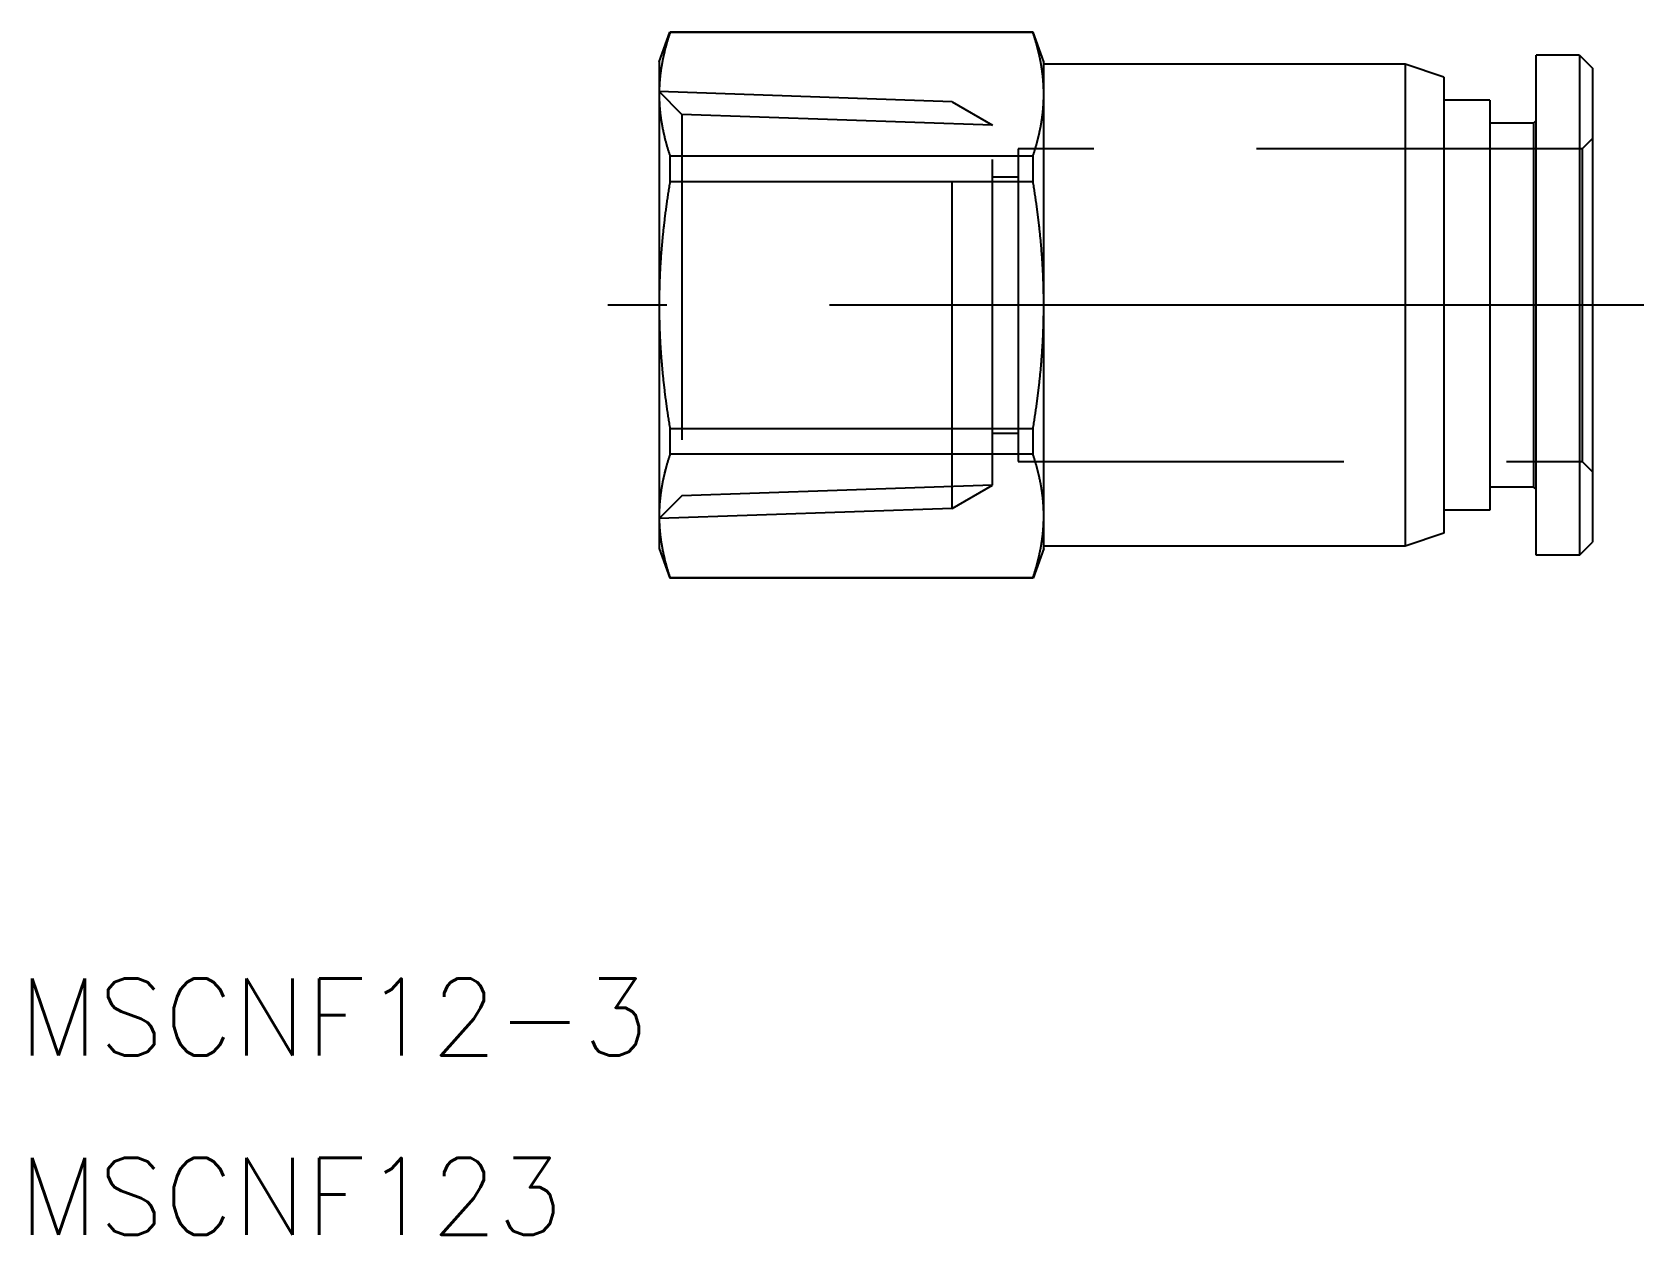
# Model space of a CAD drawing. Extents: x -90 to 13, y -36 to 13.
# Drawn here: x -89.7 to -26.8, y -36.3 to 10.7 of the extents above; entities that cross this region are included whole.
import ezdxf

# ---------------------------------------------------------------- set-up
doc = ezdxf.new("R2010")
doc.units = 0
doc.linetypes.add('CENTER', pattern=[50.8, 31.75, -6.35, 6.35, -6.35])
doc.linetypes.add('DASHED', pattern=[19.05, 12.7, -6.35])
doc.layers.get('0').update_dxf_attribs({"linetype": 'CONTINUOUS'})
doc.layers.add('CENTER', color=1, linetype='CENTER')
doc.styles.get("Standard").update_dxf_attribs({"font": 'txt.shx', "height": 3, "bigfont": 'bigfont.shx'})

msp = doc.modelspace()

# ---------------------------------------------------------------- linework, layer by layer
at = {"color": 7, "linetype": 'CONTINUOUS'}
for p, q in [((-65.208, 9.5), (-64.789, 10.65)), ((-50.626, 10.65), (-64.789, 10.65)), ((-64.789, 10.65), (-64.789, 10.634)), ((-50.626, 10.634), (-64.789, 10.634)), ((-50.626, 10.634), (-50.626, 10.65)), ((-50.208, 9.5), (-50.626, 10.65)), ((-65.208, 9.5), (-65.208, 8.227)), ((-50.208, 8.227), (-50.208, 9.5)), ((-31.008, -9.75), (-31.008, 9.75)), ((-29.308, 9.75), (-31.008, 9.75)), ((-29.308, 9.75), (-29.308, -9.75)), ((-29.308, 9.75), (-28.808, 9.25)), ((-36.108, 9.4), (-50.208, 9.4)), ((-36.108, 9.4), (-36.108, -9.4)), ((-34.608, 8.9), (-36.108, 9.4)), ((-34.608, 8.9), (-34.608, -8.9)), ((-28.808, 9.25), (-28.808, -9.25)), ((-65.208, 8.227), (-65.208, 0)), ((-50.208, 0), (-50.208, 8.227)), ((-32.808, 8), (-34.608, 8)), ((-32.808, 8), (-32.808, -8)), ((-31.108, 7.1), (-32.808, 7.1)), ((-31.108, 7.1), (-31.008, 7.2)), ((-31.108, 7.1), (-31.108, -7.1)), ((-64.789, 5.82), (-50.626, 5.82)), ((-64.789, 5.82), (-64.789, 4.814)), ((-50.626, 4.814), (-50.626, 5.82)), ((-50.626, 4.814), (-64.789, 4.814)), ((-65.208, 0), (-65.208, -8.227)), ((-50.208, -8.227), (-50.208, 0)), ((-64.789, -4.814), (-50.626, -4.814)), ((-64.789, -4.814), (-64.789, -5.82)), ((-50.626, -5.82), (-50.626, -4.814)), ((-50.626, -5.82), (-64.789, -5.82)), ((-31.108, -7.1), (-32.808, -7.1)), ((-31.108, -7.1), (-31.008, -7.2)), ((-32.808, -8), (-34.608, -8)), ((-65.208, -8.227), (-65.208, -9.5)), ((-50.208, -9.5), (-50.208, -8.227)), ((-36.108, -9.4), (-50.208, -9.4)), ((-34.608, -8.9), (-36.108, -9.4)), ((-29.308, -9.75), (-28.808, -9.25)), ((-65.208, -9.5), (-64.789, -10.65)), ((-50.208, -9.5), (-50.626, -10.65)), ((-29.308, -9.75), (-31.008, -9.75)), ((-64.789, -10.634), (-50.626, -10.634)), ((-64.789, -10.634), (-64.789, -10.65)), ((-50.626, -10.65), (-64.789, -10.65)), ((-50.626, -10.65), (-50.626, -10.634))]:
    msp.add_line(p, q, dxfattribs=at)
at = {"color": 3, "linetype": 'DASHED'}
for p, q in [((-53.786, 7.932), (-65.208, 8.331)), ((-64.321, 7.444), (-65.208, 8.331)), ((-53.786, -7.932), (-53.786, 7.932)), ((-53.786, 7.932), (-52.208, 7.021)), ((-52.208, 7.021), (-64.321, 7.444)), ((-64.321, 7.444), (-64.321, -7.444)), ((-52.208, -7.021), (-52.208, 7.021)), ((-28.808, 6.5), (-29.208, 6.1)), ((-29.208, 6.1), (-51.208, 6.1)), ((-51.208, 6.1), (-51.208, -6.1)), ((-29.208, 6.1), (-29.208, -6.1)), ((-51.208, 5), (-52.208, 5)), ((-52.208, -5), (-51.208, -5)), ((-51.208, -6.1), (-29.208, -6.1)), ((-29.208, -6.1), (-28.808, -6.5)), ((-64.321, -7.444), (-65.208, -8.331)), ((-52.208, -7.021), (-64.321, -7.444)), ((-53.786, -7.932), (-52.208, -7.021)), ((-53.786, -7.932), (-65.208, -8.331))]:
    msp.add_line(p, q, dxfattribs=at)
at = {"color": 7}
for points in [[(-64.789, 10.634, 0), (-64.798, 10.607, 0), (-64.807, 10.58, 0), (-64.815, 10.553, 0), (-64.824, 10.526, 0), (-64.832, 10.499, 0), (-64.841, 10.473, 0), (-64.849, 10.446, 0), (-64.857, 10.419, 0), (-64.865, 10.393, 0), (-64.873, 10.366, 0), (-64.881, 10.34, 0), (-64.889, 10.314, 0), (-64.897, 10.287, 0), (-64.904, 10.261, 0), (-64.912, 10.235, 0), (-64.919, 10.209, 0), (-64.926, 10.182, 0), (-64.933, 10.156, 0), (-64.94, 10.13, 0), (-64.947, 10.104, 0), (-64.954, 10.079, 0), (-64.961, 10.053, 0), (-64.968, 10.027, 0), (-64.974, 10.001, 0), (-64.981, 9.975, 0), (-64.987, 9.95, 0), (-64.994, 9.924, 0), (-65, 9.898, 0), (-65.006, 9.873, 0), (-65.012, 9.847, 0), (-65.018, 9.822, 0), (-65.024, 9.796, 0), (-65.03, 9.771, 0), (-65.035, 9.746, 0), (-65.041, 9.72, 0), (-65.046, 9.695, 0), (-65.052, 9.67, 0), (-65.057, 9.645, 0), (-65.062, 9.619, 0), (-65.067, 9.594, 0), (-65.072, 9.569, 0), (-65.077, 9.544, 0), (-65.082, 9.519, 0), (-65.087, 9.494, 0), (-65.091, 9.469, 0), (-65.096, 9.444, 0), (-65.1, 9.419, 0), (-65.105, 9.394, 0), (-65.109, 9.369, 0), (-65.113, 9.344, 0), (-65.118, 9.319, 0), (-65.121, 9.294, 0), (-65.125, 9.269, 0), (-65.129, 9.244, 0), (-65.133, 9.219, 0), (-65.137, 9.195, 0), (-65.14, 9.17, 0), (-65.144, 9.145, 0), (-65.147, 9.12, 0), (-65.15, 9.095, 0), (-65.153, 9.071, 0), (-65.157, 9.046, 0), (-65.16, 9.021, 0), (-65.163, 8.996, 0), (-65.165, 8.972, 0), (-65.168, 8.947, 0), (-65.171, 8.922, 0), (-65.173, 8.897, 0), (-65.176, 8.873, 0), (-65.178, 8.848, 0), (-65.18, 8.823, 0), (-65.183, 8.798, 0), (-65.185, 8.774, 0), (-65.187, 8.749, 0), (-65.189, 8.724, 0), (-65.191, 8.7, 0), (-65.192, 8.675, 0), (-65.194, 8.65, 0), (-65.195, 8.625, 0), (-65.197, 8.601, 0), (-65.198, 8.576, 0), (-65.2, 8.551, 0), (-65.201, 8.526, 0), (-65.202, 8.501, 0), (-65.203, 8.476, 0), (-65.204, 8.452, 0), (-65.205, 8.427, 0), (-65.205, 8.402, 0), (-65.206, 8.377, 0), (-65.206, 8.352, 0), (-65.207, 8.327, 0), (-65.207, 8.302, 0), (-65.207, 8.277, 0), (-65.208, 8.252, 0), (-65.208, 8.227, 0)], [(-50.208, 8.227, 0), (-50.208, 8.252, 0), (-50.208, 8.277, 0), (-50.208, 8.302, 0), (-50.208, 8.327, 0), (-50.209, 8.352, 0), (-50.209, 8.377, 0), (-50.21, 8.402, 0), (-50.211, 8.427, 0), (-50.212, 8.452, 0), (-50.212, 8.476, 0), (-50.213, 8.501, 0), (-50.215, 8.526, 0), (-50.216, 8.551, 0), (-50.217, 8.576, 0), (-50.218, 8.601, 0), (-50.22, 8.625, 0), (-50.221, 8.65, 0), (-50.223, 8.675, 0), (-50.225, 8.7, 0), (-50.227, 8.724, 0), (-50.228, 8.749, 0), (-50.23, 8.774, 0), (-50.233, 8.798, 0), (-50.235, 8.823, 0), (-50.237, 8.848, 0), (-50.239, 8.873, 0), (-50.242, 8.897, 0), (-50.244, 8.922, 0), (-50.247, 8.947, 0), (-50.25, 8.972, 0), (-50.253, 8.996, 0), (-50.256, 9.021, 0), (-50.259, 9.046, 0), (-50.262, 9.071, 0), (-50.265, 9.095, 0), (-50.268, 9.12, 0), (-50.272, 9.145, 0), (-50.275, 9.17, 0), (-50.279, 9.195, 0), (-50.282, 9.219, 0), (-50.286, 9.244, 0), (-50.29, 9.269, 0), (-50.294, 9.294, 0), (-50.298, 9.319, 0), (-50.302, 9.344, 0), (-50.306, 9.369, 0), (-50.31, 9.394, 0), (-50.315, 9.419, 0), (-50.319, 9.444, 0), (-50.324, 9.469, 0), (-50.328, 9.494, 0), (-50.333, 9.519, 0), (-50.338, 9.544, 0), (-50.343, 9.569, 0), (-50.348, 9.594, 0), (-50.353, 9.619, 0), (-50.358, 9.645, 0), (-50.364, 9.67, 0), (-50.369, 9.695, 0), (-50.374, 9.72, 0), (-50.38, 9.746, 0), (-50.386, 9.771, 0), (-50.391, 9.796, 0), (-50.397, 9.822, 0), (-50.403, 9.847, 0), (-50.409, 9.873, 0), (-50.415, 9.898, 0), (-50.422, 9.924, 0), (-50.428, 9.95, 0), (-50.434, 9.975, 0), (-50.441, 10.001, 0), (-50.447, 10.027, 0), (-50.454, 10.053, 0), (-50.461, 10.079, 0), (-50.468, 10.104, 0), (-50.475, 10.13, 0), (-50.482, 10.156, 0), (-50.489, 10.182, 0), (-50.496, 10.209, 0), (-50.504, 10.235, 0), (-50.511, 10.261, 0), (-50.519, 10.287, 0), (-50.526, 10.314, 0), (-50.534, 10.34, 0), (-50.542, 10.366, 0), (-50.55, 10.393, 0), (-50.558, 10.419, 0), (-50.566, 10.446, 0), (-50.575, 10.473, 0), (-50.583, 10.499, 0), (-50.591, 10.526, 0), (-50.6, 10.553, 0), (-50.609, 10.58, 0), (-50.617, 10.607, 0), (-50.626, 10.634, 0)], [(-65.208, 8.227, 0), (-65.208, 8.202, 0), (-65.207, 8.177, 0), (-65.207, 8.152, 0), (-65.207, 8.127, 0), (-65.206, 8.102, 0), (-65.206, 8.077, 0), (-65.205, 8.053, 0), (-65.205, 8.028, 0), (-65.204, 8.003, 0), (-65.203, 7.978, 0), (-65.202, 7.953, 0), (-65.201, 7.928, 0), (-65.2, 7.904, 0), (-65.198, 7.879, 0), (-65.197, 7.854, 0), (-65.195, 7.829, 0), (-65.194, 7.804, 0), (-65.192, 7.78, 0), (-65.191, 7.755, 0), (-65.189, 7.73, 0), (-65.187, 7.705, 0), (-65.185, 7.681, 0), (-65.183, 7.656, 0), (-65.18, 7.631, 0), (-65.178, 7.607, 0), (-65.176, 7.582, 0), (-65.173, 7.557, 0), (-65.171, 7.532, 0), (-65.168, 7.508, 0), (-65.165, 7.483, 0), (-65.163, 7.458, 0), (-65.16, 7.433, 0), (-65.157, 7.409, 0), (-65.153, 7.384, 0), (-65.15, 7.359, 0), (-65.147, 7.334, 0), (-65.144, 7.31, 0), (-65.14, 7.285, 0), (-65.137, 7.26, 0), (-65.133, 7.235, 0), (-65.129, 7.21, 0), (-65.125, 7.185, 0), (-65.121, 7.16, 0), (-65.118, 7.136, 0), (-65.113, 7.111, 0), (-65.109, 7.086, 0), (-65.105, 7.061, 0), (-65.1, 7.036, 0), (-65.096, 7.011, 0), (-65.091, 6.986, 0), (-65.087, 6.961, 0), (-65.082, 6.936, 0), (-65.077, 6.911, 0), (-65.072, 6.885, 0), (-65.067, 6.86, 0), (-65.062, 6.835, 0), (-65.057, 6.81, 0), (-65.052, 6.785, 0), (-65.046, 6.759, 0), (-65.041, 6.734, 0), (-65.035, 6.709, 0), (-65.03, 6.683, 0), (-65.024, 6.658, 0), (-65.018, 6.633, 0), (-65.012, 6.607, 0), (-65.006, 6.582, 0), (-65, 6.556, 0), (-64.994, 6.53, 0), (-64.987, 6.505, 0), (-64.981, 6.479, 0), (-64.974, 6.453, 0), (-64.968, 6.428, 0), (-64.961, 6.402, 0), (-64.954, 6.376, 0), (-64.947, 6.35, 0), (-64.94, 6.324, 0), (-64.933, 6.298, 0), (-64.926, 6.272, 0), (-64.919, 6.246, 0), (-64.912, 6.22, 0), (-64.904, 6.194, 0), (-64.897, 6.167, 0), (-64.889, 6.141, 0), (-64.881, 6.115, 0), (-64.873, 6.088, 0), (-64.865, 6.062, 0), (-64.857, 6.035, 0), (-64.849, 6.008, 0), (-64.841, 5.982, 0), (-64.832, 5.955, 0), (-64.824, 5.928, 0), (-64.815, 5.901, 0), (-64.807, 5.874, 0), (-64.798, 5.847, 0), (-64.789, 5.82, 0)], [(-50.626, 5.82, 0), (-50.617, 5.847, 0), (-50.609, 5.874, 0), (-50.6, 5.901, 0), (-50.591, 5.928, 0), (-50.583, 5.955, 0), (-50.575, 5.982, 0), (-50.566, 6.008, 0), (-50.558, 6.035, 0), (-50.55, 6.062, 0), (-50.542, 6.088, 0), (-50.534, 6.115, 0), (-50.526, 6.141, 0), (-50.519, 6.167, 0), (-50.511, 6.194, 0), (-50.504, 6.22, 0), (-50.496, 6.246, 0), (-50.489, 6.272, 0), (-50.482, 6.298, 0), (-50.475, 6.324, 0), (-50.468, 6.35, 0), (-50.461, 6.376, 0), (-50.454, 6.402, 0), (-50.447, 6.428, 0), (-50.441, 6.453, 0), (-50.434, 6.479, 0), (-50.428, 6.505, 0), (-50.422, 6.53, 0), (-50.415, 6.556, 0), (-50.409, 6.582, 0), (-50.403, 6.607, 0), (-50.397, 6.633, 0), (-50.391, 6.658, 0), (-50.386, 6.683, 0), (-50.38, 6.709, 0), (-50.374, 6.734, 0), (-50.369, 6.759, 0), (-50.364, 6.785, 0), (-50.358, 6.81, 0), (-50.353, 6.835, 0), (-50.348, 6.86, 0), (-50.343, 6.885, 0), (-50.338, 6.911, 0), (-50.333, 6.936, 0), (-50.328, 6.961, 0), (-50.324, 6.986, 0), (-50.319, 7.011, 0), (-50.315, 7.036, 0), (-50.31, 7.061, 0), (-50.306, 7.086, 0), (-50.302, 7.111, 0), (-50.298, 7.136, 0), (-50.294, 7.16, 0), (-50.29, 7.185, 0), (-50.286, 7.21, 0), (-50.282, 7.235, 0), (-50.279, 7.26, 0), (-50.275, 7.285, 0), (-50.272, 7.31, 0), (-50.268, 7.334, 0), (-50.265, 7.359, 0), (-50.262, 7.384, 0), (-50.259, 7.409, 0), (-50.256, 7.433, 0), (-50.253, 7.458, 0), (-50.25, 7.483, 0), (-50.247, 7.508, 0), (-50.244, 7.532, 0), (-50.242, 7.557, 0), (-50.239, 7.582, 0), (-50.237, 7.607, 0), (-50.235, 7.631, 0), (-50.233, 7.656, 0), (-50.23, 7.681, 0), (-50.228, 7.705, 0), (-50.227, 7.73, 0), (-50.225, 7.755, 0), (-50.223, 7.78, 0), (-50.221, 7.804, 0), (-50.22, 7.829, 0), (-50.218, 7.854, 0), (-50.217, 7.879, 0), (-50.216, 7.904, 0), (-50.215, 7.928, 0), (-50.213, 7.953, 0), (-50.212, 7.978, 0), (-50.212, 8.003, 0), (-50.211, 8.028, 0), (-50.21, 8.053, 0), (-50.209, 8.077, 0), (-50.209, 8.102, 0), (-50.208, 8.127, 0), (-50.208, 8.152, 0), (-50.208, 8.177, 0), (-50.208, 8.202, 0), (-50.208, 8.227, 0)], [(-64.789, 4.814, 0), (-64.798, 4.76, 0), (-64.807, 4.706, 0), (-64.815, 4.652, 0), (-64.824, 4.598, 0), (-64.832, 4.544, 0), (-64.841, 4.491, 0), (-64.849, 4.438, 0), (-64.857, 4.384, 0), (-64.865, 4.331, 0), (-64.873, 4.278, 0), (-64.881, 4.225, 0), (-64.889, 4.173, 0), (-64.897, 4.12, 0), (-64.904, 4.067, 0), (-64.912, 4.015, 0), (-64.919, 3.963, 0), (-64.926, 3.91, 0), (-64.933, 3.858, 0), (-64.94, 3.806, 0), (-64.947, 3.754, 0), (-64.954, 3.703, 0), (-64.961, 3.651, 0), (-64.968, 3.599, 0), (-64.974, 3.548, 0), (-64.981, 3.496, 0), (-64.987, 3.445, 0), (-64.994, 3.394, 0), (-65, 3.342, 0), (-65.006, 3.291, 0), (-65.012, 3.24, 0), (-65.018, 3.189, 0), (-65.024, 3.138, 0), (-65.03, 3.088, 0), (-65.035, 3.037, 0), (-65.041, 2.986, 0), (-65.046, 2.936, 0), (-65.052, 2.885, 0), (-65.057, 2.835, 0), (-65.062, 2.784, 0), (-65.067, 2.734, 0), (-65.072, 2.684, 0), (-65.077, 2.633, 0), (-65.082, 2.583, 0), (-65.087, 2.533, 0), (-65.091, 2.483, 0), (-65.096, 2.433, 0), (-65.1, 2.383, 0), (-65.105, 2.333, 0), (-65.109, 2.283, 0), (-65.113, 2.233, 0), (-65.118, 2.183, 0), (-65.121, 2.134, 0), (-65.125, 2.084, 0), (-65.129, 2.034, 0), (-65.133, 1.984, 0), (-65.137, 1.935, 0), (-65.14, 1.885, 0), (-65.144, 1.835, 0), (-65.147, 1.786, 0), (-65.15, 1.736, 0), (-65.153, 1.687, 0), (-65.157, 1.637, 0), (-65.16, 1.588, 0), (-65.163, 1.538, 0), (-65.165, 1.489, 0), (-65.168, 1.439, 0), (-65.171, 1.39, 0), (-65.173, 1.34, 0), (-65.176, 1.291, 0), (-65.178, 1.241, 0), (-65.18, 1.192, 0), (-65.183, 1.142, 0), (-65.185, 1.093, 0), (-65.187, 1.044, 0), (-65.189, 0.994, 0), (-65.191, 0.945, 0), (-65.192, 0.895, 0), (-65.194, 0.846, 0), (-65.195, 0.796, 0), (-65.197, 0.747, 0), (-65.198, 0.697, 0), (-65.2, 0.647, 0), (-65.201, 0.598, 0), (-65.202, 0.548, 0), (-65.203, 0.499, 0), (-65.204, 0.449, 0), (-65.205, 0.399, 0), (-65.205, 0.349, 0), (-65.206, 0.3, 0), (-65.206, 0.25, 0), (-65.207, 0.2, 0), (-65.207, 0.15, 0), (-65.207, 0.1, 0), (-65.208, 0.05, 0), (-65.208, 0, 0)], [(-50.208, 0, 0), (-50.208, 0.05, 0), (-50.208, 0.1, 0), (-50.208, 0.15, 0), (-50.208, 0.2, 0), (-50.209, 0.25, 0), (-50.209, 0.3, 0), (-50.21, 0.349, 0), (-50.211, 0.399, 0), (-50.212, 0.449, 0), (-50.212, 0.499, 0), (-50.213, 0.548, 0), (-50.215, 0.598, 0), (-50.216, 0.647, 0), (-50.217, 0.697, 0), (-50.218, 0.747, 0), (-50.22, 0.796, 0), (-50.221, 0.846, 0), (-50.223, 0.895, 0), (-50.225, 0.945, 0), (-50.227, 0.994, 0), (-50.228, 1.044, 0), (-50.23, 1.093, 0), (-50.233, 1.142, 0), (-50.235, 1.192, 0), (-50.237, 1.241, 0), (-50.239, 1.291, 0), (-50.242, 1.34, 0), (-50.244, 1.39, 0), (-50.247, 1.439, 0), (-50.25, 1.489, 0), (-50.253, 1.538, 0), (-50.256, 1.588, 0), (-50.259, 1.637, 0), (-50.262, 1.687, 0), (-50.265, 1.736, 0), (-50.268, 1.786, 0), (-50.272, 1.835, 0), (-50.275, 1.885, 0), (-50.279, 1.935, 0), (-50.282, 1.984, 0), (-50.286, 2.034, 0), (-50.29, 2.084, 0), (-50.294, 2.134, 0), (-50.298, 2.183, 0), (-50.302, 2.233, 0), (-50.306, 2.283, 0), (-50.31, 2.333, 0), (-50.315, 2.383, 0), (-50.319, 2.433, 0), (-50.324, 2.483, 0), (-50.328, 2.533, 0), (-50.333, 2.583, 0), (-50.338, 2.633, 0), (-50.343, 2.684, 0), (-50.348, 2.734, 0), (-50.353, 2.784, 0), (-50.358, 2.835, 0), (-50.364, 2.885, 0), (-50.369, 2.936, 0), (-50.374, 2.986, 0), (-50.38, 3.037, 0), (-50.386, 3.088, 0), (-50.391, 3.138, 0), (-50.397, 3.189, 0), (-50.403, 3.24, 0), (-50.409, 3.291, 0), (-50.415, 3.342, 0), (-50.422, 3.394, 0), (-50.428, 3.445, 0), (-50.434, 3.496, 0), (-50.441, 3.548, 0), (-50.447, 3.599, 0), (-50.454, 3.651, 0), (-50.461, 3.703, 0), (-50.468, 3.754, 0), (-50.475, 3.806, 0), (-50.482, 3.858, 0), (-50.489, 3.91, 0), (-50.496, 3.963, 0), (-50.504, 4.015, 0), (-50.511, 4.067, 0), (-50.519, 4.12, 0), (-50.526, 4.173, 0), (-50.534, 4.225, 0), (-50.542, 4.278, 0), (-50.55, 4.331, 0), (-50.558, 4.384, 0), (-50.566, 4.438, 0), (-50.575, 4.491, 0), (-50.583, 4.544, 0), (-50.591, 4.598, 0), (-50.6, 4.652, 0), (-50.609, 4.706, 0), (-50.617, 4.76, 0), (-50.626, 4.814, 0)], [(-65.208, 0, 0), (-65.208, -0.05, 0), (-65.207, -0.1, 0), (-65.207, -0.15, 0), (-65.207, -0.2, 0), (-65.206, -0.25, 0), (-65.206, -0.3, 0), (-65.205, -0.349, 0), (-65.205, -0.399, 0), (-65.204, -0.449, 0), (-65.203, -0.499, 0), (-65.202, -0.548, 0), (-65.201, -0.598, 0), (-65.2, -0.647, 0), (-65.198, -0.697, 0), (-65.197, -0.747, 0), (-65.195, -0.796, 0), (-65.194, -0.846, 0), (-65.192, -0.895, 0), (-65.191, -0.945, 0), (-65.189, -0.994, 0), (-65.187, -1.044, 0), (-65.185, -1.093, 0), (-65.183, -1.142, 0), (-65.18, -1.192, 0), (-65.178, -1.241, 0), (-65.176, -1.291, 0), (-65.173, -1.34, 0), (-65.171, -1.39, 0), (-65.168, -1.439, 0), (-65.165, -1.489, 0), (-65.163, -1.538, 0), (-65.16, -1.588, 0), (-65.157, -1.637, 0), (-65.153, -1.687, 0), (-65.15, -1.736, 0), (-65.147, -1.786, 0), (-65.144, -1.835, 0), (-65.14, -1.885, 0), (-65.137, -1.935, 0), (-65.133, -1.984, 0), (-65.129, -2.034, 0), (-65.125, -2.084, 0), (-65.121, -2.134, 0), (-65.118, -2.183, 0), (-65.113, -2.233, 0), (-65.109, -2.283, 0), (-65.105, -2.333, 0), (-65.1, -2.383, 0), (-65.096, -2.433, 0), (-65.091, -2.483, 0), (-65.087, -2.533, 0), (-65.082, -2.583, 0), (-65.077, -2.633, 0), (-65.072, -2.684, 0), (-65.067, -2.734, 0), (-65.062, -2.784, 0), (-65.057, -2.835, 0), (-65.052, -2.885, 0), (-65.046, -2.936, 0), (-65.041, -2.986, 0), (-65.035, -3.037, 0), (-65.03, -3.088, 0), (-65.024, -3.138, 0), (-65.018, -3.189, 0), (-65.012, -3.24, 0), (-65.006, -3.291, 0), (-65, -3.342, 0), (-64.994, -3.394, 0), (-64.987, -3.445, 0), (-64.981, -3.496, 0), (-64.974, -3.548, 0), (-64.968, -3.599, 0), (-64.961, -3.651, 0), (-64.954, -3.703, 0), (-64.947, -3.754, 0), (-64.94, -3.806, 0), (-64.933, -3.858, 0), (-64.926, -3.91, 0), (-64.919, -3.963, 0), (-64.912, -4.015, 0), (-64.904, -4.067, 0), (-64.897, -4.12, 0), (-64.889, -4.173, 0), (-64.881, -4.225, 0), (-64.873, -4.278, 0), (-64.865, -4.331, 0), (-64.857, -4.384, 0), (-64.849, -4.438, 0), (-64.841, -4.491, 0), (-64.832, -4.544, 0), (-64.824, -4.598, 0), (-64.815, -4.652, 0), (-64.807, -4.706, 0), (-64.798, -4.76, 0), (-64.789, -4.814, 0)], [(-50.626, -4.814, 0), (-50.617, -4.76, 0), (-50.609, -4.706, 0), (-50.6, -4.652, 0), (-50.591, -4.598, 0), (-50.583, -4.544, 0), (-50.575, -4.491, 0), (-50.566, -4.438, 0), (-50.558, -4.384, 0), (-50.55, -4.331, 0), (-50.542, -4.278, 0), (-50.534, -4.225, 0), (-50.526, -4.173, 0), (-50.519, -4.12, 0), (-50.511, -4.067, 0), (-50.504, -4.015, 0), (-50.496, -3.963, 0), (-50.489, -3.91, 0), (-50.482, -3.858, 0), (-50.475, -3.806, 0), (-50.468, -3.754, 0), (-50.461, -3.703, 0), (-50.454, -3.651, 0), (-50.447, -3.599, 0), (-50.441, -3.548, 0), (-50.434, -3.496, 0), (-50.428, -3.445, 0), (-50.422, -3.394, 0), (-50.415, -3.342, 0), (-50.409, -3.291, 0), (-50.403, -3.24, 0), (-50.397, -3.189, 0), (-50.391, -3.138, 0), (-50.386, -3.088, 0), (-50.38, -3.037, 0), (-50.374, -2.986, 0), (-50.369, -2.936, 0), (-50.364, -2.885, 0), (-50.358, -2.835, 0), (-50.353, -2.784, 0), (-50.348, -2.734, 0), (-50.343, -2.684, 0), (-50.338, -2.633, 0), (-50.333, -2.583, 0), (-50.328, -2.533, 0), (-50.324, -2.483, 0), (-50.319, -2.433, 0), (-50.315, -2.383, 0), (-50.31, -2.333, 0), (-50.306, -2.283, 0), (-50.302, -2.233, 0), (-50.298, -2.183, 0), (-50.294, -2.134, 0), (-50.29, -2.084, 0), (-50.286, -2.034, 0), (-50.282, -1.984, 0), (-50.279, -1.935, 0), (-50.275, -1.885, 0), (-50.272, -1.835, 0), (-50.268, -1.786, 0), (-50.265, -1.736, 0), (-50.262, -1.687, 0), (-50.259, -1.637, 0), (-50.256, -1.588, 0), (-50.253, -1.538, 0), (-50.25, -1.489, 0), (-50.247, -1.439, 0), (-50.244, -1.39, 0), (-50.242, -1.34, 0), (-50.239, -1.291, 0), (-50.237, -1.241, 0), (-50.235, -1.192, 0), (-50.233, -1.142, 0), (-50.23, -1.093, 0), (-50.228, -1.044, 0), (-50.227, -0.994, 0), (-50.225, -0.945, 0), (-50.223, -0.895, 0), (-50.221, -0.846, 0), (-50.22, -0.796, 0), (-50.218, -0.747, 0), (-50.217, -0.697, 0), (-50.216, -0.647, 0), (-50.215, -0.598, 0), (-50.213, -0.548, 0), (-50.212, -0.499, 0), (-50.212, -0.449, 0), (-50.211, -0.399, 0), (-50.21, -0.349, 0), (-50.209, -0.3, 0), (-50.209, -0.25, 0), (-50.208, -0.2, 0), (-50.208, -0.15, 0), (-50.208, -0.1, 0), (-50.208, -0.05, 0), (-50.208, 0, 0)], [(-64.789, -5.82, 0), (-64.798, -5.847, 0), (-64.807, -5.874, 0), (-64.815, -5.901, 0), (-64.824, -5.928, 0), (-64.832, -5.955, 0), (-64.841, -5.982, 0), (-64.849, -6.008, 0), (-64.857, -6.035, 0), (-64.865, -6.062, 0), (-64.873, -6.088, 0), (-64.881, -6.115, 0), (-64.889, -6.141, 0), (-64.897, -6.167, 0), (-64.904, -6.194, 0), (-64.912, -6.22, 0), (-64.919, -6.246, 0), (-64.926, -6.272, 0), (-64.933, -6.298, 0), (-64.94, -6.324, 0), (-64.947, -6.35, 0), (-64.954, -6.376, 0), (-64.961, -6.402, 0), (-64.968, -6.428, 0), (-64.974, -6.453, 0), (-64.981, -6.479, 0), (-64.987, -6.505, 0), (-64.994, -6.53, 0), (-65, -6.556, 0), (-65.006, -6.582, 0), (-65.012, -6.607, 0), (-65.018, -6.633, 0), (-65.024, -6.658, 0), (-65.03, -6.683, 0), (-65.035, -6.709, 0), (-65.041, -6.734, 0), (-65.046, -6.759, 0), (-65.052, -6.785, 0), (-65.057, -6.81, 0), (-65.062, -6.835, 0), (-65.067, -6.86, 0), (-65.072, -6.885, 0), (-65.077, -6.911, 0), (-65.082, -6.936, 0), (-65.087, -6.961, 0), (-65.091, -6.986, 0), (-65.096, -7.011, 0), (-65.1, -7.036, 0), (-65.105, -7.061, 0), (-65.109, -7.086, 0), (-65.113, -7.111, 0), (-65.118, -7.136, 0), (-65.121, -7.16, 0), (-65.125, -7.185, 0), (-65.129, -7.21, 0), (-65.133, -7.235, 0), (-65.137, -7.26, 0), (-65.14, -7.285, 0), (-65.144, -7.31, 0), (-65.147, -7.334, 0), (-65.15, -7.359, 0), (-65.153, -7.384, 0), (-65.157, -7.409, 0), (-65.16, -7.433, 0), (-65.163, -7.458, 0), (-65.165, -7.483, 0), (-65.168, -7.508, 0), (-65.171, -7.532, 0), (-65.173, -7.557, 0), (-65.176, -7.582, 0), (-65.178, -7.607, 0), (-65.18, -7.631, 0), (-65.183, -7.656, 0), (-65.185, -7.681, 0), (-65.187, -7.705, 0), (-65.189, -7.73, 0), (-65.191, -7.755, 0), (-65.192, -7.78, 0), (-65.194, -7.804, 0), (-65.195, -7.829, 0), (-65.197, -7.854, 0), (-65.198, -7.879, 0), (-65.2, -7.904, 0), (-65.201, -7.928, 0), (-65.202, -7.953, 0), (-65.203, -7.978, 0), (-65.204, -8.003, 0), (-65.205, -8.028, 0), (-65.205, -8.053, 0), (-65.206, -8.077, 0), (-65.206, -8.102, 0), (-65.207, -8.127, 0), (-65.207, -8.152, 0), (-65.207, -8.177, 0), (-65.208, -8.202, 0), (-65.208, -8.227, 0)], [(-64.789, -5.82, 0), (-64.798, -5.847, 0), (-64.807, -5.874, 0), (-64.815, -5.901, 0), (-64.824, -5.927, 0), (-64.832, -5.954, 0), (-64.84, -5.981, 0), (-64.849, -6.007, 0), (-64.857, -6.034, 0), (-64.865, -6.06, 0), (-64.873, -6.086, 0), (-64.88, -6.113, 0), (-64.888, -6.139, 0), (-64.896, -6.165, 0), (-64.903, -6.191, 0), (-64.911, -6.217, 0), (-64.918, -6.243, 0), (-64.925, -6.269, 0), (-64.933, -6.295, 0), (-64.94, -6.321, 0), (-64.947, -6.347, 0), (-64.954, -6.373, 0), (-64.96, -6.399, 0), (-64.967, -6.424, 0), (-64.974, -6.45, 0), (-64.98, -6.476, 0), (-64.986, -6.501, 0), (-64.993, -6.527, 0), (-64.999, -6.552, 0), (-65.005, -6.578, 0), (-65.011, -6.603, 0), (-65.017, -6.629, 0), (-65.023, -6.654, 0), (-65.029, -6.68, 0), (-65.034, -6.705, 0), (-65.04, -6.73, 0), (-65.045, -6.755, 0), (-65.051, -6.781, 0), (-65.056, -6.806, 0), (-65.061, -6.831, 0), (-65.067, -6.856, 0), (-65.072, -6.881, 0), (-65.076, -6.906, 0), (-65.081, -6.931, 0), (-65.086, -6.957, 0), (-65.091, -6.982, 0), (-65.095, -7.007, 0), (-65.1, -7.032, 0), (-65.104, -7.057, 0), (-65.109, -7.082, 0), (-65.113, -7.106, 0), (-65.117, -7.131, 0), (-65.121, -7.156, 0), (-65.125, -7.181, 0), (-65.129, -7.206, 0), (-65.132, -7.231, 0), (-65.136, -7.256, 0), (-65.14, -7.281, 0), (-65.143, -7.306, 0), (-65.147, -7.33, 0), (-65.15, -7.355, 0), (-65.153, -7.38, 0), (-65.156, -7.405, 0), (-65.159, -7.43, 0), (-65.162, -7.454, 0), (-65.165, -7.479, 0), (-65.168, -7.504, 0), (-65.17, -7.529, 0), (-65.173, -7.554, 0), (-65.175, -7.578, 0), (-65.178, -7.603, 0), (-65.18, -7.628, 0), (-65.182, -7.653, 0), (-65.185, -7.678, 0), (-65.187, -7.703, 0), (-65.189, -7.727, 0), (-65.19, -7.752, 0), (-65.192, -7.777, 0), (-65.194, -7.802, 0), (-65.195, -7.827, 0), (-65.197, -7.852, 0), (-65.198, -7.877, 0), (-65.2, -7.902, 0), (-65.201, -7.926, 0), (-65.202, -7.951, 0), (-65.203, -7.976, 0), (-65.204, -8.001, 0), (-65.204, -8.026, 0), (-65.205, -8.051, 0), (-65.206, -8.076, 0), (-65.206, -8.102, 0), (-65.207, -8.127, 0), (-65.207, -8.152, 0), (-65.207, -8.177, 0), (-65.208, -8.202, 0), (-65.208, -8.227, 0)], [(-50.208, -8.227, 0), (-50.208, -8.202, 0), (-50.208, -8.177, 0), (-50.208, -8.152, 0), (-50.208, -8.127, 0), (-50.209, -8.102, 0), (-50.209, -8.077, 0), (-50.21, -8.053, 0), (-50.211, -8.028, 0), (-50.212, -8.003, 0), (-50.212, -7.978, 0), (-50.213, -7.953, 0), (-50.215, -7.928, 0), (-50.216, -7.904, 0), (-50.217, -7.879, 0), (-50.218, -7.854, 0), (-50.22, -7.829, 0), (-50.221, -7.804, 0), (-50.223, -7.78, 0), (-50.225, -7.755, 0), (-50.227, -7.73, 0), (-50.228, -7.705, 0), (-50.23, -7.681, 0), (-50.233, -7.656, 0), (-50.235, -7.631, 0), (-50.237, -7.607, 0), (-50.239, -7.582, 0), (-50.242, -7.557, 0), (-50.244, -7.532, 0), (-50.247, -7.508, 0), (-50.25, -7.483, 0), (-50.253, -7.458, 0), (-50.256, -7.433, 0), (-50.259, -7.409, 0), (-50.262, -7.384, 0), (-50.265, -7.359, 0), (-50.268, -7.334, 0), (-50.272, -7.31, 0), (-50.275, -7.285, 0), (-50.279, -7.26, 0), (-50.282, -7.235, 0), (-50.286, -7.21, 0), (-50.29, -7.185, 0), (-50.294, -7.16, 0), (-50.298, -7.136, 0), (-50.302, -7.111, 0), (-50.306, -7.086, 0), (-50.31, -7.061, 0), (-50.315, -7.036, 0), (-50.319, -7.011, 0), (-50.324, -6.986, 0), (-50.328, -6.961, 0), (-50.333, -6.936, 0), (-50.338, -6.911, 0), (-50.343, -6.885, 0), (-50.348, -6.86, 0), (-50.353, -6.835, 0), (-50.358, -6.81, 0), (-50.364, -6.785, 0), (-50.369, -6.759, 0), (-50.374, -6.734, 0), (-50.38, -6.709, 0), (-50.386, -6.683, 0), (-50.391, -6.658, 0), (-50.397, -6.633, 0), (-50.403, -6.607, 0), (-50.409, -6.582, 0), (-50.415, -6.556, 0), (-50.422, -6.53, 0), (-50.428, -6.505, 0), (-50.434, -6.479, 0), (-50.441, -6.453, 0), (-50.447, -6.428, 0), (-50.454, -6.402, 0), (-50.461, -6.376, 0), (-50.468, -6.35, 0), (-50.475, -6.324, 0), (-50.482, -6.298, 0), (-50.489, -6.272, 0), (-50.496, -6.246, 0), (-50.504, -6.22, 0), (-50.511, -6.194, 0), (-50.519, -6.167, 0), (-50.526, -6.141, 0), (-50.534, -6.115, 0), (-50.542, -6.088, 0), (-50.55, -6.062, 0), (-50.558, -6.035, 0), (-50.566, -6.008, 0), (-50.575, -5.982, 0), (-50.583, -5.955, 0), (-50.591, -5.928, 0), (-50.6, -5.901, 0), (-50.609, -5.874, 0), (-50.617, -5.847, 0), (-50.626, -5.82, 0)], [(-65.208, -8.227, 0), (-65.208, -8.252, 0), (-65.207, -8.277, 0), (-65.207, -8.302, 0), (-65.207, -8.327, 0), (-65.206, -8.352, 0), (-65.206, -8.377, 0), (-65.205, -8.402, 0), (-65.205, -8.427, 0), (-65.204, -8.452, 0), (-65.203, -8.476, 0), (-65.202, -8.501, 0), (-65.201, -8.526, 0), (-65.2, -8.551, 0), (-65.198, -8.576, 0), (-65.197, -8.601, 0), (-65.195, -8.625, 0), (-65.194, -8.65, 0), (-65.192, -8.675, 0), (-65.191, -8.7, 0), (-65.189, -8.724, 0), (-65.187, -8.749, 0), (-65.185, -8.774, 0), (-65.183, -8.798, 0), (-65.18, -8.823, 0), (-65.178, -8.848, 0), (-65.176, -8.873, 0), (-65.173, -8.897, 0), (-65.171, -8.922, 0), (-65.168, -8.947, 0), (-65.165, -8.972, 0), (-65.163, -8.996, 0), (-65.16, -9.021, 0), (-65.157, -9.046, 0), (-65.153, -9.071, 0), (-65.15, -9.095, 0), (-65.147, -9.12, 0), (-65.144, -9.145, 0), (-65.14, -9.17, 0), (-65.137, -9.195, 0), (-65.133, -9.219, 0), (-65.129, -9.244, 0), (-65.125, -9.269, 0), (-65.121, -9.294, 0), (-65.118, -9.319, 0), (-65.113, -9.344, 0), (-65.109, -9.369, 0), (-65.105, -9.394, 0), (-65.1, -9.419, 0), (-65.096, -9.444, 0), (-65.091, -9.469, 0), (-65.087, -9.494, 0), (-65.082, -9.519, 0), (-65.077, -9.544, 0), (-65.072, -9.569, 0), (-65.067, -9.594, 0), (-65.062, -9.619, 0), (-65.057, -9.645, 0), (-65.052, -9.67, 0), (-65.046, -9.695, 0), (-65.041, -9.72, 0), (-65.035, -9.746, 0), (-65.03, -9.771, 0), (-65.024, -9.796, 0), (-65.018, -9.822, 0), (-65.012, -9.847, 0), (-65.006, -9.873, 0), (-65, -9.898, 0), (-64.994, -9.924, 0), (-64.987, -9.95, 0), (-64.981, -9.975, 0), (-64.974, -10.001, 0), (-64.968, -10.027, 0), (-64.961, -10.053, 0), (-64.954, -10.079, 0), (-64.947, -10.104, 0), (-64.94, -10.13, 0), (-64.933, -10.156, 0), (-64.926, -10.182, 0), (-64.919, -10.209, 0), (-64.912, -10.235, 0), (-64.904, -10.261, 0), (-64.897, -10.287, 0), (-64.889, -10.314, 0), (-64.881, -10.34, 0), (-64.873, -10.366, 0), (-64.865, -10.393, 0), (-64.857, -10.419, 0), (-64.849, -10.446, 0), (-64.841, -10.473, 0), (-64.832, -10.499, 0), (-64.824, -10.526, 0), (-64.815, -10.553, 0), (-64.807, -10.58, 0), (-64.798, -10.607, 0), (-64.789, -10.634, 0)], [(-50.626, -10.634, 0), (-50.617, -10.607, 0), (-50.609, -10.58, 0), (-50.6, -10.553, 0), (-50.591, -10.526, 0), (-50.583, -10.499, 0), (-50.575, -10.473, 0), (-50.566, -10.446, 0), (-50.558, -10.419, 0), (-50.55, -10.393, 0), (-50.542, -10.366, 0), (-50.534, -10.34, 0), (-50.526, -10.314, 0), (-50.519, -10.287, 0), (-50.511, -10.261, 0), (-50.504, -10.235, 0), (-50.496, -10.209, 0), (-50.489, -10.182, 0), (-50.482, -10.156, 0), (-50.475, -10.13, 0), (-50.468, -10.104, 0), (-50.461, -10.079, 0), (-50.454, -10.053, 0), (-50.447, -10.027, 0), (-50.441, -10.001, 0), (-50.434, -9.975, 0), (-50.428, -9.95, 0), (-50.422, -9.924, 0), (-50.415, -9.898, 0), (-50.409, -9.873, 0), (-50.403, -9.847, 0), (-50.397, -9.822, 0), (-50.391, -9.796, 0), (-50.386, -9.771, 0), (-50.38, -9.746, 0), (-50.374, -9.72, 0), (-50.369, -9.695, 0), (-50.364, -9.67, 0), (-50.358, -9.645, 0), (-50.353, -9.619, 0), (-50.348, -9.594, 0), (-50.343, -9.569, 0), (-50.338, -9.544, 0), (-50.333, -9.519, 0), (-50.328, -9.494, 0), (-50.324, -9.469, 0), (-50.319, -9.444, 0), (-50.315, -9.419, 0), (-50.31, -9.394, 0), (-50.306, -9.369, 0), (-50.302, -9.344, 0), (-50.298, -9.319, 0), (-50.294, -9.294, 0), (-50.29, -9.269, 0), (-50.286, -9.244, 0), (-50.282, -9.219, 0), (-50.279, -9.195, 0), (-50.275, -9.17, 0), (-50.272, -9.145, 0), (-50.268, -9.12, 0), (-50.265, -9.095, 0), (-50.262, -9.071, 0), (-50.259, -9.046, 0), (-50.256, -9.021, 0), (-50.253, -8.996, 0), (-50.25, -8.972, 0), (-50.247, -8.947, 0), (-50.244, -8.922, 0), (-50.242, -8.897, 0), (-50.239, -8.873, 0), (-50.237, -8.848, 0), (-50.235, -8.823, 0), (-50.233, -8.798, 0), (-50.23, -8.774, 0), (-50.228, -8.749, 0), (-50.227, -8.724, 0), (-50.225, -8.7, 0), (-50.223, -8.675, 0), (-50.221, -8.65, 0), (-50.22, -8.625, 0), (-50.218, -8.601, 0), (-50.217, -8.576, 0), (-50.216, -8.551, 0), (-50.215, -8.526, 0), (-50.213, -8.501, 0), (-50.212, -8.476, 0), (-50.212, -8.452, 0), (-50.211, -8.427, 0), (-50.21, -8.402, 0), (-50.209, -8.377, 0), (-50.209, -8.352, 0), (-50.208, -8.327, 0), (-50.208, -8.302, 0), (-50.208, -8.277, 0), (-50.208, -8.252, 0), (-50.208, -8.227, 0)]]:
    msp.add_polyline3d(points, dxfattribs=at)
at = {"layer": 'CENTER', "color": 1, "linetype": 'CENTER'}
msp.add_line((-26.808, 0), (-67.208, 0), dxfattribs=at)

# ---------------------------------------------------------------- texts
at = {"color": 7, "linetype": 'CONTINUOUS'}
for s, p in [('MSCNF12-3', (-90.173, -29.276)), ('MSCNF123', (-90.173, -36.276))]:
    msp.add_text(s, height=3, dxfattribs=at).set_placement(p)

doc.saveas('drawing.dxf')
